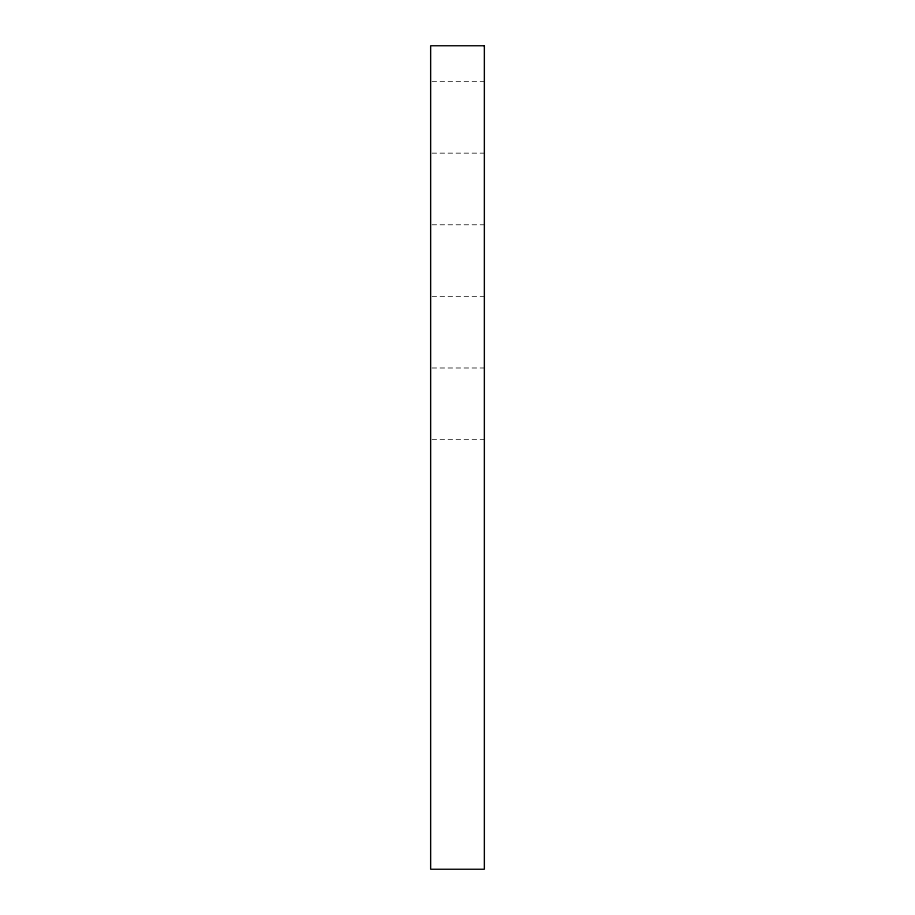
<?xml version="1.0" encoding="UTF-8"?>
<svg xmlns="http://www.w3.org/2000/svg" width="915" height="915" viewBox="0 0 915 915"><rect width="100%" height="100%" fill="white"/><g stroke="black" fill="none" stroke-linecap="round" stroke-linejoin="round"><path stroke-width="0.69" stroke-dasharray="4.58 3.43" d="M432.063 81.549L484.355 81.549M432.063 153.16L484.355 153.16M432.063 224.77L484.355 224.77M432.063 296.38L484.355 296.38M432.063 367.99L484.355 367.99M432.063 439.6L484.355 439.6"/><path stroke-width="1.37" d="M484.355 45.75L430.645 45.75L430.645 869.25L484.355 869.25L484.355 45.75"/></g></svg>
